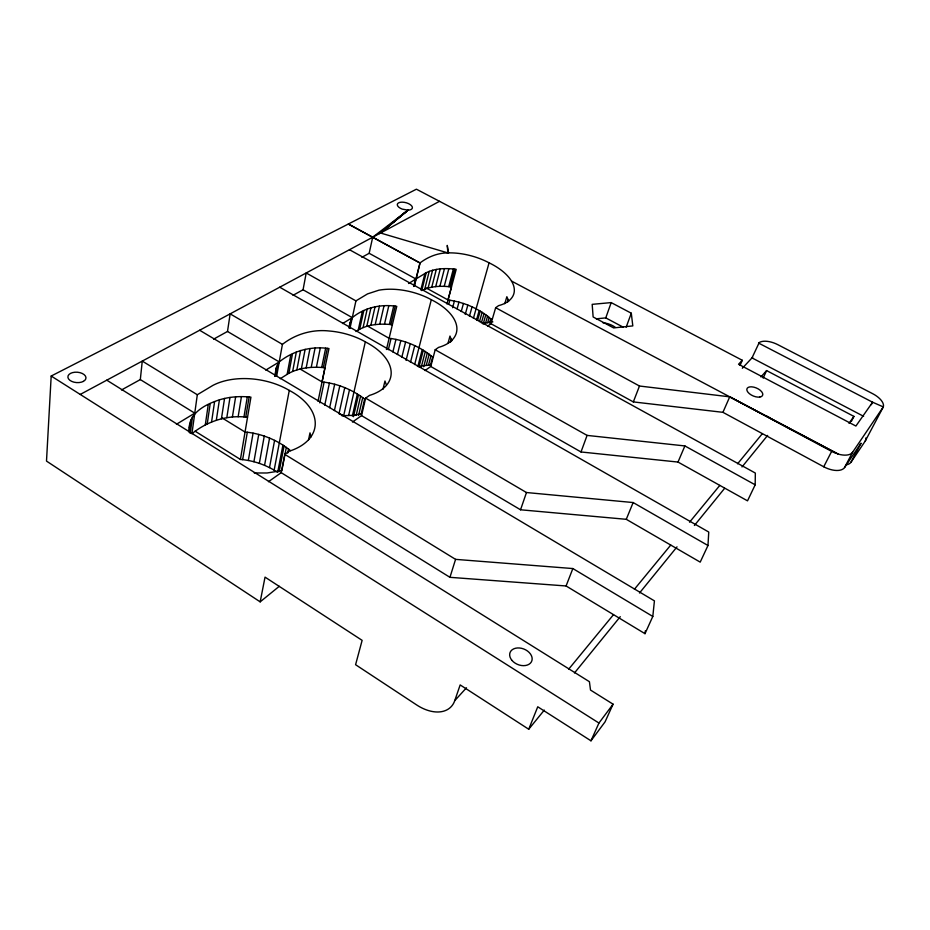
<?xml version="1.0" encoding="UTF-8"?>
<svg xmlns="http://www.w3.org/2000/svg" width="930" height="930" viewBox="0 0 930 930"><rect width="100%" height="100%" fill="white"/><g stroke="black" fill="none" stroke-linecap="round" stroke-linejoin="round"><path stroke-width="1.4" d="M282.918 445.11L277.686 472.335C266.55 465.07 253.681 460.501 240.417 459.443L250.937 397.133C238.719 395.831 226.071 396.947 214.609 401.562C201.287 406.433 186.058 416.71 189.894 432.857M425.033 370.559L430.753 366.49L581.006 451.968L678.005 462.059L747.522 500.84L755.183 484.821L755.334 473.056L349.459 249.717M740.094 365.316L742.291 360.282L416.419 189.197L51.185 376.034L46.5 461.094L260.168 601.861L279.291 586.295M352.47 422.057L361.538 415.629L520.544 509.78L626.274 519.312L700.209 562.127L707.974 545.503L708.753 532.041L279.721 287.207M414.129 286.266L420.035 262.923C428.253 256.657 438.193 252.774 448.562 252.879A45.651 22.959 15.7 0 1 489.075 262.818A48.186 24.285 15.8 0 1 498.608 305.645L495.667 307.702L490.982 323.721L487.611 326.116M268.456 481.717L281.22 472.661L449.946 577.321L566.079 585.97L645.002 633.679L652.802 616.451L654.429 600.873L199.648 330.255M121.481 389.972L140.314 379.579L142.267 361.096L197.311 394.739L212.865 385.415A57.416 34.561 9.4 0 1 289.276 390.402A60.613 36.607 9.4 0 1 289.311 451.178L284.778 454.351L281.22 472.661M645.002 633.679L645.315 630.842M189.29 427.847L189.859 423.708M189.174 430.299L189.557 427.533M189.209 432.415L190.906 420.023M190.29 432.996L192.545 416.489M197.311 394.739L191.917 433.74C207.448 421.104 227.594 414.699 247.496 417.256M386.427 349.517L396.773 306.342C381.137 303.924 364.665 307.388 352.296 317.642L349.971 322.966L349.738 327.837M205.239 425.336L208.204 404.887M207.204 424.103L210.192 403.667M211.575 421.953L214.609 401.562M213.633 339.125L227.501 331.464L230.14 313.863L282.418 344.367C295.659 333.986 312.515 329.162 329.208 330.999A52.754 29.946 12.2 0 1 365.327 341.833L348.634 415.489M216.341 420.162L219.41 399.807M221.433 418.733L224.56 398.435M226.804 417.698L229.989 397.436M232.395 417.047L235.639 396.819M238.138 416.791L241.44 396.599M243.962 416.931L247.322 396.785M245.741 417.093L249.135 396.959M242.649 459.629L247.31 432.241C263.05 434.147 278.268 440.553 290.509 450.655M248.333 460.49L253.076 433.136M253.913 461.733L258.749 434.415M274.71 376.406L276.233 367.943L279.233 361.933C293.136 350.633 311.364 345.983 328.976 348.541L318.025 401.307M259.342 463.349L264.271 436.054M275.431 376.115L277.466 364.851M276.687 375.987L282.418 344.367M264.562 465.314L269.572 438.042M269.502 467.604L274.594 440.355M287.138 374.36L290.788 354.818M293.031 295.31L303.064 289.776L306.202 272.978L355.923 300.878L367.524 293.903L378.836 290.207A48.906 26.121 14.3 0 1 431.311 299.716A51.627 27.644 14.3 0 1 438.565 347.401L435.205 349.761L430.753 366.49M280.256 378.708L288.835 373.29L292.497 353.76M288.835 373.29L292.648 371.454L296.344 351.959M274.129 470.196L289.276 390.402M292.648 371.454L296.844 369.919L300.576 350.482M279.14 471.684L284.127 445.819M296.844 369.919L301.378 368.733L305.145 349.331M281.837 470.522L286.335 447.388M287.742 453.038L288.544 448.958M260.168 601.861L265.038 577.135L362.13 640.352L355.586 664.706L416.582 704.894A37.27 24.017 45.4 0 0 454.747 700.662L466.476 687.782M301.378 368.733L306.179 367.885L309.992 348.518M306.179 367.885L311.213 367.385L315.072 348.053M311.213 367.385L316.409 367.245L320.315 347.936M316.409 367.245L321.71 367.443L325.674 348.18M321.71 367.443L323.338 367.617L327.325 348.355M308.551 439.82L309.992 432.869L311.085 436.879M361.107 414.199L364.63 399.086C352.377 389.624 337.474 383.497 322.059 381.939L324.954 367.78L323.338 367.617M319.792 402.876L324.117 382.137M276.233 367.943L275.559 374.558M324.756 405.108L329.429 383.021M329.65 407.677L334.684 384.23M349.099 327.011L349.971 322.966M349.145 328.302L350.889 320.222M349.971 328.395L355.923 300.878M334.405 410.572L339.81 385.764M361.875 257.319L369.164 253.297L372.698 237.231L419.93 262.992M344.763 387.601L338.985 413.757L343.635 415.861L349.494 389.728M358.213 330.138L362.351 311.445M355.992 331.545L359.689 329.208L363.828 310.539M359.689 329.208L363.06 327.604L367.222 308.981M363.06 327.604L366.792 326.302L370.977 307.702M366.792 326.302L370.849 325.291L375.069 306.737M352.331 416.059L357.364 394.064M353.47 416.71L358.515 394.715M370.849 325.291L375.185 324.593L379.44 306.075M356.178 415.373L360.619 396.134M358.585 415.431L362.735 397.552M375.185 324.593L379.754 324.221L384.044 305.726M361.538 415.629L365.641 398.121L369.524 395.401A55.684 31.666 12.3 0 0 365.292 341.856M379.754 324.221L384.485 324.151L388.821 305.691M384.485 324.151L389.356 324.407L393.727 305.982M389.356 324.407L390.844 324.582L395.25 306.156M388.345 349.715L391.042 338.52C406.201 340.799 420.941 347.088 432.636 357.062L430.416 365.42M382.951 389.321L384.974 381.009L386.229 384.567M392.89 351.959L395.959 339.38M413.629 286.475L414.978 281.244M397.401 354.493L400.83 340.531M414.396 285.87L420.035 262.923L348.343 224.025L372.663 237.243L80.247 394.436M401.807 357.318L405.62 341.973M420.79 290.021L424.917 273.513M490.296 323.454L491.47 319.432C479.496 308.69 463.907 302.111 448.016 299.96L456.2 269.34C446.179 268.026 435.461 268.166 426.219 272.711L421.743 290.579C430.869 285.952 441.518 285.708 451.48 286.963L446.958 303.994M406.061 360.41L410.27 343.682M424.743 289.184L429.23 271.351M428.091 288.056L432.601 270.246M410.479 362.363L414.734 345.635M431.752 287.196L436.298 269.433M414.652 364.548L431.311 299.716M435.705 286.626L440.262 268.886M417.884 366.339L422.208 349.622M418.965 366.932L423.301 350.215M439.878 286.335L444.47 268.631M421.313 366.839L425.312 351.517M444.226 286.335L448.853 268.665M423.685 366.746L427.335 352.819M426.231 365.351L429.172 354.202M448.713 286.626L453.375 268.979M428.428 365.351L431.009 355.597M450.097 286.8L454.793 269.154M448.748 304.215L449.818 300.181M452.596 307.725L454.398 301.018M457.13 308.818L458.955 302.111M448.097 342.996L449.981 336.055L451.748 340.822M450.585 342.019L451.341 339.241M461.245 311.503L463.454 303.471M465.233 314.433L467.837 305.063M469.429 316.258L472.056 306.888M473.417 318.281L489.075 262.818M476.509 319.932L479.171 310.562M477.532 320.478L480.206 311.12M479.45 321.675L482.135 312.306M481.38 322.873L484.065 313.503M483.135 324.14L485.832 314.782M485.286 324.082L487.611 316.06M487.634 322.745L489.192 317.397M489.61 322.757L490.784 318.734M504.792 303.668L506.85 296.717L508.757 301.018M507.466 302.378L508.292 299.6M449.946 577.321L455.572 559.36L284.778 454.351M380.056 233.279L408.003 210.145A7.742 3.627 14.2 0 0 412.374 207.96L412.304 206.983A7.742 3.627 14.2 0 0 400.028 202.345A7.742 3.627 14.2 0 0 402.19 209.111L408.003 210.145L380.544 233.012L380.033 233.291L408.003 210.145L372.721 237.197L379.858 233.383M454.747 700.662L460.164 684.922L528.728 729.236L544.294 710.102M520.544 509.78L526.473 492.528L633.144 502.549L707.974 545.503M596.316 318.827L605.767 317.897L611.184 302.599L631.296 313.212L632.807 325.907L613.637 327.918L593.131 316.967L592.178 304.343L611.184 302.599M626.157 327.221L631.296 313.212M581.006 451.968L587.086 435.403L684.887 445.935L755.183 484.821M490.982 323.721L633.33 401.911L639.48 386.02L729.736 396.831L838.07 454.038A17.728 8.975 25.5 0 0 852.589 452.259L883.302 406.91A16.694 7.928 25.1 0 0 872.607 393.657L777.84 344.681A16.089 7.684 22.8 0 0 759.229 342.554L751.998 357.899L742.326 368.268M566.079 585.97L572.857 568.556L652.802 616.451M528.728 729.236L537.749 706.788L590.969 740.803L605.058 721.866L613.068 704.184L590.515 690.06L589.411 681.702L106.776 380.172M626.274 519.312L633.144 502.549M678.005 462.059L684.887 445.935M633.33 401.911L722.924 412.327L729.736 396.831L511.512 281.058M590.969 740.803L598.943 723.04L613.068 704.184M763.181 378.103L766.599 370.593L853.926 416.396L851.357 421.371M722.924 412.327L823.736 466.767L831.641 451.387L729.736 396.831L838.07 454.038M871.317 404.69L872.607 402.225L883.302 406.91M823.736 466.767A17.565 9.068 25.7 0 0 844.556 467.534L852.589 452.259M846.533 464.768A16.833 8.603 25.7 0 0 850.985 462.222L860.971 443.319A17.019 8.498 25.5 0 1 860.204 444.18M850.985 462.222L865.167 441.169L882.837 407.84M844.556 467.534L860.971 443.319M848.997 423.313L853.926 416.396M574.496 672.948L620.264 616.66M639.491 593.026L677.017 546.863M694.408 525.473L724.621 488.331M742.012 466.941L767.634 435.414M568.672 669.193L613.521 614.649M634.434 589.225L670.739 545.073M689.537 522.218L719.82 485.39M737.571 463.803L762.379 433.636M760.926 376.929L766.599 370.593M742.291 360.282L738.536 364.258L855.902 426.045L872.607 402.225L758.578 343.065M752.033 357.922L752.661 357.387L751.998 357.899L863.61 416.303M379.405 233.628L408.003 210.145M408.584 283.511L426.219 272.711M176.433 424.266L194.765 413.153L140.314 379.579M265.759 370.094L279.233 361.933L227.501 331.464M342.577 323.535L352.296 317.642L303.064 289.776M415.989 279.012L369.164 253.297M439.506 201.322L380.544 233.012L447.888 252.914L447.249 245.392L448.562 252.879M492.877 321.873L482.717 323.349M281.36 470.72L267.061 472.986L254.25 472.975M361.538 413.92L353.202 415.338L341.88 415.745M430.648 364.978L417.442 366.397M455.572 559.36L572.857 568.556M247.31 432.241L245.043 432.043L221.817 417.756M322.013 381.928L300.041 368.966M391.042 338.52L389.124 338.311L367.664 326.139M390.844 324.582L392.332 324.744M835.896 453.317L831.641 451.387M605.767 317.897L623.205 327.174M766.46 416.001L770.284 418.035M495.667 307.702L639.48 386.02M425.742 287.719L448.051 299.972M435.205 349.761L587.086 435.403M365.641 398.121L526.473 492.528M195.114 431.206L240.417 459.443M51.185 376.034L598.943 723.04M602.977 322.791A13.392 6.812 19.3 0 1 615.439 327.406M865.818 437.984A16.38 8.126 25.5 0 1 865.167 441.169M83.351 381.405L81.48 382.137A9.068 5.208 4.4 0 1 69.738 380.196A9.068 5.208 4.4 0 1 70.575 373.36L72.459 372.639A9.068 5.208 4.4 0 1 84.119 374.604A9.068 5.208 4.4 0 1 83.351 381.405M759.798 397.064L757.996 397.133A8.498 4.29 23.2 0 1 747.941 392.228A8.498 4.29 23.2 0 1 749.871 386.892L751.661 386.834A8.498 4.29 23.2 0 1 761.67 391.728A8.498 4.29 23.2 0 1 759.798 397.064M512 660.44A11.671 8.324 22 0 0 531.321 661.986A11.671 8.324 22 0 0 519.405 647.978A11.671 8.324 22 0 0 512 660.44"/></g></svg>
